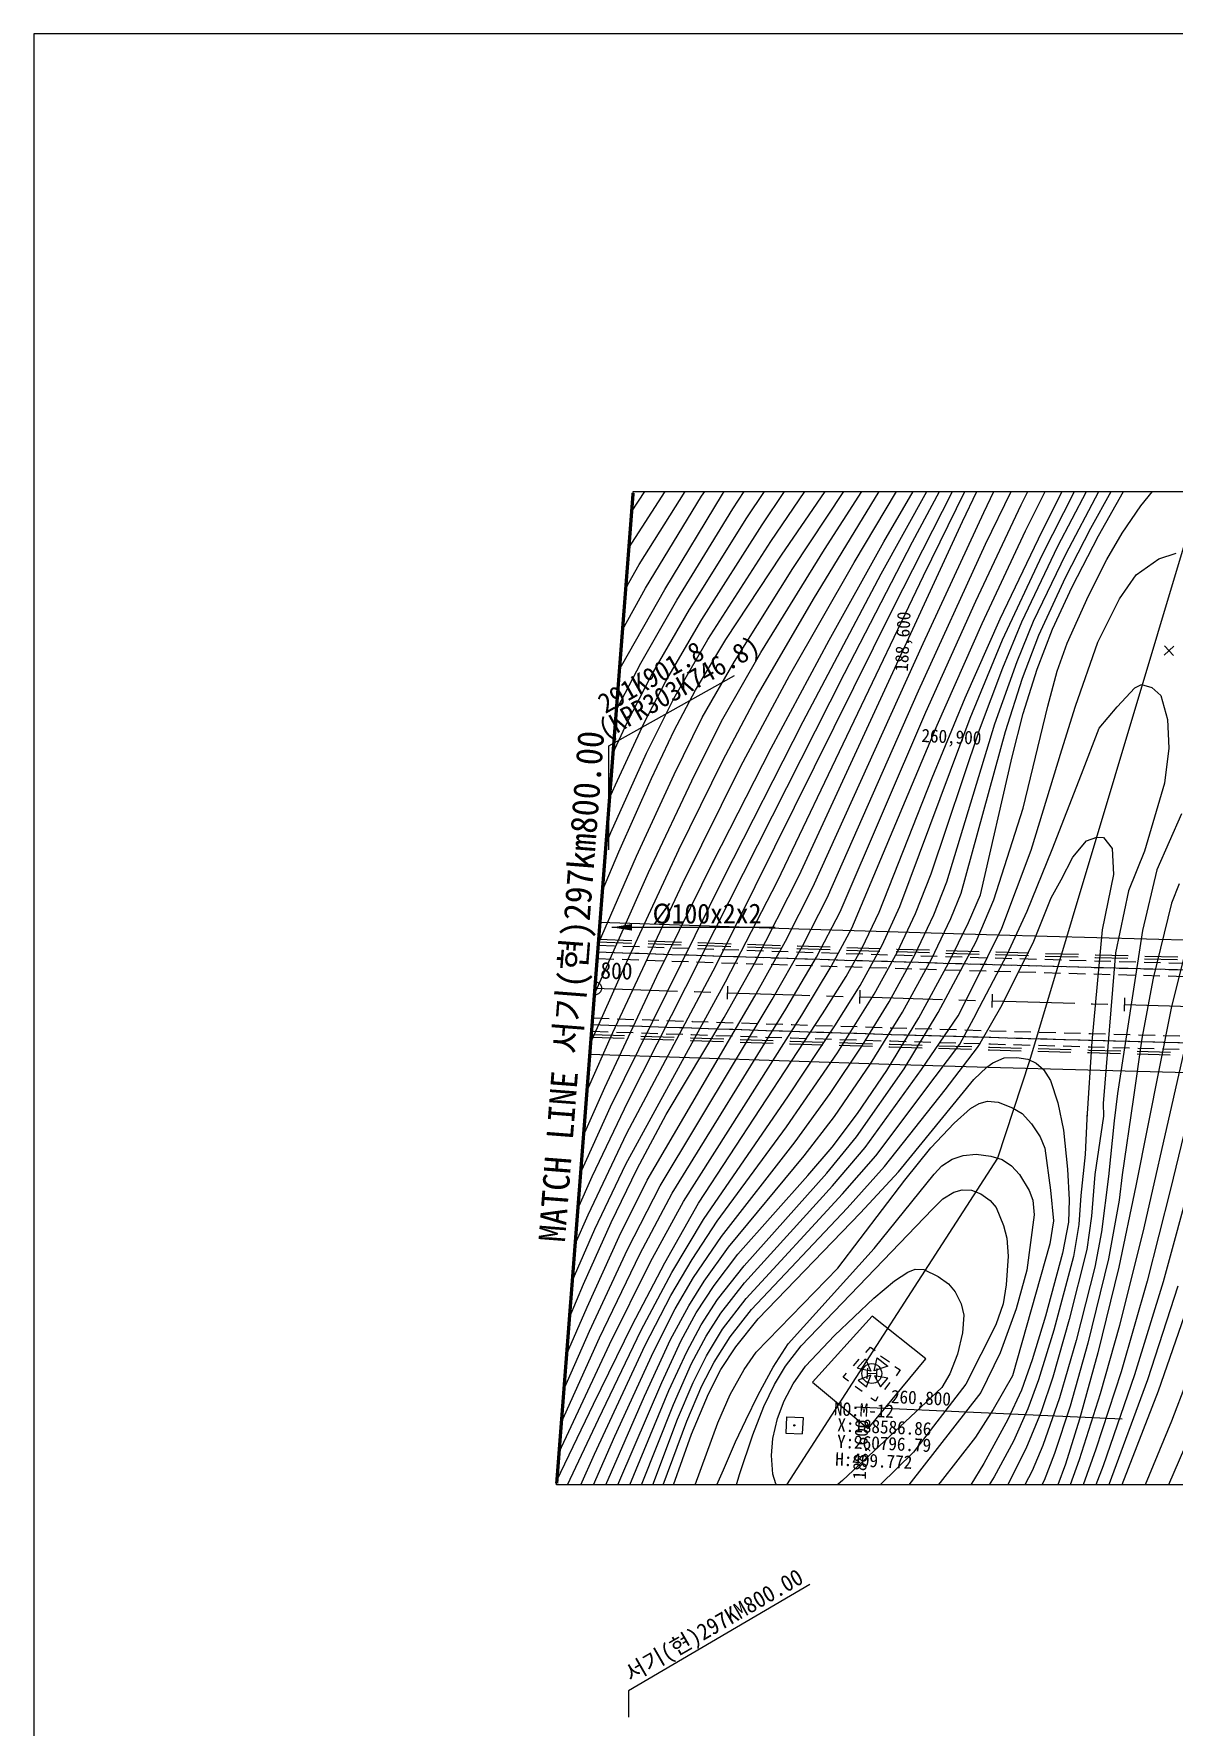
# Model space of a CAD drawing. Header units: millimetres. Extents: x 15846 to 16642, y 1103 to 1809.
# Drawn here: x 15845.9 to 16018.1, y 1363.4 to 1619.1 of the extents above; entities that cross this region are included whole.
import ezdxf
from ezdxf.enums import TextEntityAlignment as Align
from ezdxf.xclip import XClip

# ---------------------------------------------------------------- set-up
doc = ezdxf.new("R2010")
doc.units = ezdxf.units.MM
doc.header["$LTSCALE"] = 10
doc.header["$MEASUREMENT"] = 0
doc.header["$XCLIPFRAME"] = 2
for name, pattern in [('A-CENTR01', [2, 1.25, -0.25, 0.25, -0.25]), ('CENTER', [2, 1.25, -0.25, 0.25, -0.25]), ('DASHED', [0.75, 0.5, -0.25]), ('HIDDEN', [0.375, 0.25, -0.125])]:
    doc.linetypes.add(name, pattern=pattern)
for name, color, linetype in [('TN-CABL', 4, 'Continuous'), ('TN-MACL', 6, 'A-CENTR01'), ('TZ-BASE', 253, 'Continuous'), ('TZ-CABL', 4, 'Continuous'), ('TZ-LEAL', 1, 'Continuous'), ('TZ-LEAT', 3, 'Continuous')]:
    doc.layers.add(name, color=color, linetype=linetype)
doc.layers.add('TX-PAPR', color=2, linetype='Continuous', plot=False)
doc.styles.add('GR', font='GulimChe.ttf')
doc.styles.add('HANA', font='GulimChe.ttf')
doc.styles.get("Standard").update_dxf_attribs({"font": 'GulimChe.ttf'})
doc.styles.add('굴림체', font='GulimChe.ttf')
doc.linetypes.add('ZIGZAG', pattern='A,0.0001,-0.2,[131,ltypeshp.shx,S=0.2,R=0,X=-0.2,Y=0],-0.4,[131,ltypeshp.shx,S=0.2,R=180,X=0.2,Y=0],-0.2', length=0.8001)
doc.dimstyles.get("Standard").update_dxf_attribs({"dimtxt": 0.18, "dimasz": 0.18, "dimexe": 0.18, "dimexo": 0.0625, "dimgap": 0.09, "dimtad": 0, "dimtih": 1, "dimtoh": 1, "dimdec": 4, "dimzin": 0, "dimdsep": 46, "dimtxsty": 'Standard', "dimcen": 0.09, "dimadec": 0, "dimazin": 0, "dimtfac": 1, "dimtdec": 4, "dimtofl": 0, "dimtmove": 0, "dimatfit": 3, "dimfxl": 0, "dimtolj": 1, "dimtzin": 0, "dimarcsym": 0})

# ---------------------------------------------------------------- blocks, each defined once
blk = doc.blocks.new('JD-DGKDFK')
at = {"layer": 'TZ-BASE'}
for p, q in [((96.24, 91.17, -130), (65.64, -10.99, -130)), ((20.85, 72.38, 376), (28.82, 84.53, 376)), ((22.95, 71.01, 377), (32.1, 84.76, 377)), ((25.26, 69.99, 378), (35.18, 84.68, 378)), ((16.12, 74.27, 374), (21.73, 82.86, 374)), ((19.25, 74.59, 375), (24.99, 83.55, 375)), ((26.57, 67.43, 379), (37.93, 84.13, 379)), ((28.18, 65.39, 380), (41.2, 84.32, 380)), ((34.66, 66.23, 382), (45.4, 82.93, 382)), ((43.65, 67.41, 385), (52.31, 82.23, 385)), ((55.54, 70.45, 390), (61.25, 82.55, 390)), ((58.72, 71.81, 391), (64.22, 83.2, 391)), ((64.4, 73.01, 393), (69.29, 82.75, 393)), ((29.88, 63.36, 381), (41.67, 81.16, 381)), ((39.16, 64.3, 384), (49.29, 81.22, 384)), ((43.22, 62.56, 386), (52.77, 79.78, 386)), ((47.98, 67.41, 387), (55.62, 81.63, 387)), ((49.64, 62.28, 389), (58.2, 79.77, 389)), ((59, 67.04, 392), (65.91, 81.33, 392)), ((65.02, 69.05, 394), (70.57, 80.11, 394)), ((67.53, 69.01, 395), (72.99, 79.71, 395)), ((5.13, 66.47, 372), (12.11, 77.35, 372)), ((5.55, 71.91, 371), (9.22, 77.55, 371)), ((6.68, 63.96, 373), (14.94, 77.09, 373)), ((32.99, 58.76, 383), (44.56, 77.63, 383)), ((45.03, 57.39, 388), (55.78, 78.53, 388)), ((67.54, 65.4, 396), (74.18, 78.4, 396)), ((69.93, 66.74, 397), (75.57, 77.48, 397)), ((82.43, 72.81, 401), (86.15, 77.39, 401)), ((7.64, 60.38, 374), (16.12, 74.27, 374)), ((10.55, 60.18, 375), (19.25, 74.59, 375)), ((71.1, 65.56, 398), (76.95, 76.57, 398)), ((74.91, 69.48, 399), (78.78, 76.43, 399)), ((76.04, 68.31, 400), (80.4, 75.96, 400)), ((12.38, 58.58, 376), (20.85, 72.38, 376)), ((49.56, 52.05, 391), (58.72, 71.81, 391)), ((57.51, 58.45, 393), (64.4, 73.01, 393)), ((79.61, 68.73, 401), (82.43, 72.81, 401)), ((14.3, 57.19, 377), (22.95, 71.01, 377)), ((16.14, 55.68, 378), (25.26, 69.99, 378)), ((30.84, 17.02, 390), (55.54, 70.45, 390)), ((58.47, 55.09, 394), (65.02, 69.05, 394)), ((71.07, 62, 399), (74.91, 69.48, 399)), ((17.04, 52.63, 379), (26.57, 67.43, 379)), ((35.37, 52.55, 385), (43.65, 67.41, 385)), ((37.7, 47.54, 387), (47.98, 67.41, 387)), ((48.86, 44.92, 392), (59, 67.04, 392)), ((61.21, 55.76, 395), (67.53, 69.01, 395)), ((64.49, 55.32, 397), (69.93, 66.74, 397)), ((72.07, 60.62, 400), (76.04, 68.31, 400)), ((77.3, 64.75, 401), (79.61, 68.73, 401)), ((4.66, 60.4, 373), (6.68, 63.96, 373)), ((19.77, 52.67, 380), (28.18, 65.39, 380)), ((25.07, 50.69, 382), (34.66, 66.23, 382)), ((29.4, 47.22, 384), (39.16, 64.3, 384)), ((61.58, 52.61, 396), (67.54, 65.4, 396)), ((66.26, 55.41, 398), (71.1, 65.56, 398)), ((74.54, 59.27, 401), (77.3, 64.75, 401)), ((81.74, 62.43, 402), (85.19, 64.83, 402)), ((85.19, 64.83, 402), (87.78, 65.7, 402)), ((21.06, 49.35, 381), (29.88, 63.36, 381)), ((27.59, 16.17, 389), (49.64, 62.28, 389)), ((31.44, 40.29, 386), (43.22, 62.56, 386)), ((67.07, 53.29, 399), (71.07, 62, 399)), ((79.21, 58.81, 402), (81.74, 62.43, 402)), ((4.01, 48.65, 375), (10.55, 60.18, 375)), ((4.17, 54.09, 374), (7.64, 60.38, 374)), ((69.11, 54.19, 400), (72.07, 60.62, 400)), ((71.35, 52.12, 401), (74.54, 59.27, 401)), ((75.97, 52.27, 402), (79.21, 58.81, 402)), ((6.92, 49.08, 376), (12.38, 58.58, 376)), ((8.49, 47.15, 377), (14.3, 57.19, 377)), ((18.28, 3.37, 388), (45.03, 57.39, 388)), ((24.37, 43.91, 383), (32.99, 58.76, 383)), ((49.97, 41.66, 393), (57.51, 58.45, 393)), ((10.71, 46.38, 378), (16.14, 55.68, 378)), ((51.7, 39.74, 394), (58.47, 55.09, 394)), ((55.9, 43.83, 395), (61.21, 55.76, 395)), ((61.59, 48.35, 397), (64.49, 55.32, 397)), ((63.76, 49.32, 398), (66.26, 55.41, 398)), ((66.77, 48.16, 400), (69.11, 54.19, 400)), ((11.92, 43.75, 379), (17.04, 52.63, 379)), ((15.18, 44.99, 380), (19.77, 52.67, 380)), ((26.64, 36.24, 385), (35.37, 52.55, 385)), ((32.93, 15.26, 391), (49.56, 52.05, 391)), ((56.68, 40.76, 396), (61.58, 52.61, 396)), ((64.6, 46.79, 399), (67.07, 53.29, 399)), ((69.84, 47.86, 401), (71.35, 52.12, 401)), ((72.59, 42.59, 402), (75.97, 52.27, 402)), ((85.97, 50.29, 402.89), (87.45, 51.64, 402.89)), ((86.04, 51.7, 402.89), (87.39, 50.22, 402.89)), ((3.4, 42.34, 376), (6.92, 49.08, 376)), ((3.71, 48.05, 375), (4.01, 48.65, 375)), ((16.22, 40.85, 381), (21.06, 49.35, 381)), ((19.33, 40.65, 382), (25.07, 50.69, 382)), ((60.39, 39.91, 398), (63.76, 49.32, 398)), ((4.89, 40.14, 377), (8.49, 47.15, 377)), ((5.01, -17.07, 387), (37.7, 47.54, 387)), ((7.43, 40.06, 378), (10.71, 46.38, 378)), ((22.04, 33.5, 384), (29.4, 47.22, 384)), ((58.08, 39, 397), (61.59, 48.35, 397)), ((62.02, 38.75, 399), (64.6, 46.79, 399)), ((64.67, 41.48, 400), (66.77, 48.16, 400)), ((68.4, 42.58, 401), (69.84, 47.86, 401)), ((7.8, 35.48, 379), (11.92, 43.75, 379)), ((11.99, 38.93, 380), (15.18, 44.99, 380)), ((19.31, 34.4, 383), (24.37, 43.91, 383)), ((35.09, 13.62, 392), (48.86, 44.92, 392)), ((50.92, 31.76, 395), (55.9, 43.83, 395)), ((78.88, 42.5, 403), (81.56, 45.33, 403)), ((81.56, 45.33, 403), (82.57, 45.88, 403)), ((82.57, 45.88, 403), (84.12, 45.42, 403)), ((84.12, 45.42, 403), (85.45, 44.18, 403)), ((85.45, 44.18, 403), (86.47, 40.59, 403)), ((3.24, 42, 376), (3.4, 42.34, 376)), ((37.05, 11.55, 393), (49.97, 41.66, 393)), ((63, 34.94, 400), (64.67, 41.48, 400)), ((64.7, 27.18, 401), (68.4, 42.58, 401)), ((70.52, 36, 402), (72.59, 42.59, 402)), ((76.18, 39.28, 403), (78.88, 42.5, 403)), ((2.73, 35.42, 377), (4.89, 40.14, 377)), ((3.1, 30.73, 378), (7.43, 40.06, 378)), ((8.53, 31.65, 380), (11.99, 38.93, 380)), ((11.95, 32.26, 381), (16.22, 40.85, 381)), ((15.08, 32.25, 382), (19.33, 40.65, 382)), ((19.41, 16.59, 386), (31.44, 40.29, 386)), ((38.81, 9.08, 394), (51.7, 39.74, 394)), ((46.05, 12.32, 396), (56.68, 40.76, 396)), ((50.8, 17.27, 397), (58.08, 39, 397)), ((53.13, 16.07, 398), (60.39, 39.91, 398)), ((55.3, 14.36, 399), (62.02, 38.75, 399)), ((73.51, 32.32, 403), (76.18, 39.28, 403)), ((86.47, 40.59, 403), (86.67, 36.26, 403)), ((17.85, 19.1, 385), (26.64, 36.24, 385)), ((65.91, 20.86, 402), (70.52, 36, 402)), ((86.67, 36.26, 403), (86.04, 30.98, 403)), ((2.42, 23.49, 379), (7.8, 35.48, 379)), ((12.69, 20.91, 383), (19.31, 34.4, 383)), ((13.22, 15.74, 384), (22.04, 33.5, 384)), ((58.24, 14.12, 400), (63, 34.94, 400)), ((2.21, 28.69, 378), (3.1, 30.73, 378)), ((3.62, 20.58, 380), (8.53, 31.65, 380)), ((6.3, 19.96, 381), (11.95, 32.26, 381)), ((8.11, 17.45, 382), (15.08, 32.25, 382)), ((42.95, 11.49, 395), (50.92, 31.76, 395)), ((69.06, 20.92, 403), (73.51, 32.32, 403)), ((86.04, 30.98, 403), (83.02, 20.69, 403)), ((60.27, 13.32, 401), (64.7, 27.18, 401)), ((88.58, 26.34, 402), (84.86, 17.85, 402)), ((1.68, 21.76, 379), (2.42, 23.49, 379)), ((1.14, 14.75, 380), (3.62, 20.58, 380)), ((4.54, 3.35, 383), (12.69, 20.91, 383)), ((61.45, 9.07, 402), (65.91, 20.86, 402)), ((65.3, 11.65, 403), (69.06, 20.92, 403)), ((72.16, 19.8, 404), (74.24, 22.26, 404)), ((74.24, 22.26, 404), (75.83, 22.78, 404)), ((75.83, 22.78, 404), (76.82, 22.74, 404)), ((76.82, 22.74, 404), (78.12, 21.11, 404)), ((78.12, 21.11, 404), (78.34, 17.16, 404)), ((83.02, 20.69, 403), (80.59, 14.7, 403)), ((0.52, 6.73, 381), (6.3, 19.96, 381)), ((9.37, 1.81, 385), (17.85, 19.1, 385)), ((70.43, 16.34, 404), (72.16, 19.8, 404)), ((-0.07, -0.89, 382), (8.11, 17.45, 382)), ((2.38, -17.94, 386), (19.41, 16.59, 386)), ((2.69, -6.71, 384), (13.22, 15.74, 384)), ((19.74, 0.94, 389), (27.59, 16.17, 389)), ((24.13, 3.81, 390), (30.84, 17.02, 390)), ((48.43, 11.28, 397), (50.8, 17.27, 397)), ((51.18, 11.08, 398), (53.13, 16.07, 398)), ((68.93, 13.65, 404), (70.43, 16.34, 404)), ((78.34, 17.16, 404), (76.59, 8.79, 404)), ((84.86, 17.85, 402), (82.68, 8.71, 402)), ((88.26, 15.78, 401), (87.06, 12.84, 401)), ((28.77, 7.11, 391), (32.93, 15.26, 391)), ((31.37, 6.37, 392), (35.09, 13.62, 392)), ((53.78, 10.51, 399), (55.3, 14.36, 399)), ((56.44, 9.93, 400), (58.24, 14.12, 400)), ((57.6, 7.06, 401), (60.27, 13.32, 401)), ((66.28, 7.08, 404), (68.93, 13.65, 404)), ((80.59, 14.7, 403), (78.6, 5.35, 403)), ((87.06, 12.84, 401), (84.32, 1.53, 401)), ((33.45, 4.66, 393), (37.05, 11.55, 393)), ((40.39, 6.11, 395), (42.95, 11.49, 395)), ((43.38, 6.52, 396), (46.05, 12.32, 396)), ((45.7, 5.5, 397), (48.43, 11.28, 397)), ((48.33, 5.06, 398), (51.18, 11.08, 398)), ((50.84, 4.39, 399), (53.78, 10.51, 399)), ((62.26, 5.1, 403), (65.3, 11.65, 403)), ((35.7, 3.27, 394), (38.81, 9.08, 394)), ((53.42, 3.77, 400), (56.44, 9.93, 400)), ((57.24, 0.53, 402), (61.45, 9.07, 402)), ((76.59, 8.79, 404), (75.05, -8.05, 404)), ((82.68, 8.71, 402), (78.94, -15.9, 402)), ((24.18, -1.21, 391), (28.77, 7.11, 391)), ((26.79, -1.71, 392), (31.37, 6.37, 392)), ((37.94, 1.79, 395), (40.39, 6.11, 395)), ((40.06, 0.43, 396), (43.38, 6.52, 396)), ((42.2, -0.91, 397), (45.7, 5.5, 397)), ((51.85, -3.69, 401), (57.6, 7.06, 401)), ((61.52, -2.53, 404), (66.28, 7.08, 404)), ((78.6, 5.35, 403), (76.78, -17.41, 403)), ((-0.64, -8.31, 383), (4.54, 3.35, 383)), ((4.84, -21.91, 388), (18.28, 3.37, 388)), ((19.54, -4.41, 390), (24.13, 3.81, 390)), ((28.84, -3.17, 393), (33.45, 4.66, 393)), ((31.23, -4.09, 394), (35.7, 3.27, 394)), ((44.45, -2.08, 398), (48.33, 5.06, 398)), ((46.48, -3.62, 399), (50.84, 4.39, 399)), ((48.91, -4.5, 400), (53.42, 3.77, 400)), ((57.59, -3.84, 403), (62.26, 5.1, 403)), ((91.85, 3.26, 399), (82.9, -36.18, 399)), ((95.03, 3.2, 398), (86.93, -30.34, 398)), ((88.95, 4.67, 400), (87.03, -3.03, 400)), ((0.03, 1), (-0.03, -1)), ((1.52, -15, 385), (9.37, 1.81, 385)), ((4.67, -26.58, 389), (19.74, 0.94, 389)), ((20.02, 0.32), (19.96, -1.68)), ((34.37, -3.88, 395), (37.94, 1.79, 395)), ((36.24, -5.66, 396), (40.06, 0.43, 396)), ((54.84, -4.15, 402), (57.24, 0.53, 402)), ((84.32, 1.53, 401), (82.59, -7.59, 401)), ((7.91, -28.97, 391), (24.18, -1.21, 391)), ((9.84, -29.85, 392), (26.79, -1.71, 392)), ((36.62, -9.76, 397), (42.2, -0.91, 397)), ((40.01, -0.32), (39.95, -2.32)), ((40.42, -8.6, 398), (44.45, -2.08, 398)), ((57.97, -8.66, 404), (61.52, -2.53, 404)), ((60, -0.92), (59.94, -2.92)), ((79.99, -1.48), (79.93, -3.48)), ((10.78, -19.08, 390), (19.54, -4.41, 390)), ((11.66, -30.93, 393), (28.84, -3.17, 393)), ((13.37, -32.22, 394), (31.23, -4.09, 394)), ((15.66, -32.47, 395), (34.37, -3.88, 395)), ((41.62, -11.43, 399), (46.48, -3.62, 399)), ((44.07, -12.42, 400), (48.91, -4.5, 400)), ((46.69, -12.16, 401), (51.85, -3.69, 401)), ((49.31, -12.27, 402), (54.84, -4.15, 402)), ((55.1, -8.44, 403), (57.58, -3.85, 403)), ((57.58, -3.85, 403), (57.59, -3.84, 403)), ((87.03, -3.03, 400), (81.72, -29.83, 400)), ((-1.19, -15.47, 384), (2.69, -6.71, 384)), ((29.25, -16.24, 396), (36.24, -5.66, 396)), ((82.59, -7.59, 401), (81.27, -16.81, 401)), ((28.95, -20.96, 397), (36.62, -9.76, 397)), ((35.55, -15.9, 398), (40.42, -8.6, 398)), ((51.4, -13.38, 403), (55.1, -8.44, 403)), ((52.89, -15.34, 404), (57.76, -8.96, 404)), ((57.76, -8.96, 404), (57.97, -8.66, 404)), ((75.05, -8.05, 404), (74.29, -19.72, 404)), ((36.2, -19.35, 399), (41.62, -11.43, 399)), ((39.51, -22.44, 401), (46.69, -12.16, 401)), ((39.68, -18.92, 400), (44.07, -12.42, 400)), ((40.81, -24.04, 402), (49.31, -12.27, 402)), ((57.24, -13.78, 405), (59.18, -11.91, 405)), ((59.18, -11.91, 405), (60.12, -11.29, 405)), ((60.12, -11.29, 405), (61.83, -10.54, 405)), ((65.64, -10.99, -130), (60.8, -25.69, -130)), ((61.83, -10.54, 405), (63.71, -10.47, 405)), ((63.71, -10.47, 405), (65.38, -10.74, 405)), ((65.38, -10.74, 405), (66.66, -11.32, 405)), ((66.66, -11.32, 405), (67.75, -12.29, 405)), ((67.75, -12.29, 405), (68.79, -13.95, 405)), ((-1.72, -22.25, 385), (1.52, -15, 385)), ((42.41, -25.31, 403), (51.4, -13.38, 403)), ((43.74, -26.92, 404), (52.89, -15.34, 404)), ((45.87, -27.71, 405), (57.24, -13.78, 405)), ((68.79, -13.95, 405), (69.9, -17.32, 405)), ((-0.39, -28.44, 387), (5.01, -17.07, 387)), ((16.41, -34.92, 396), (29.25, -16.24, 396)), ((30.26, -23.22, 398), (35.55, -15.9, 398)), ((56.72, -18.16, 406), (58.03, -17.4, 406)), ((58.03, -17.4, 406), (59.28, -17.07, 406)), ((59.28, -17.07, 406), (60.88, -17.23, 406)), ((60.88, -17.23, 406), (63.08, -18.06, 406)), ((69.9, -17.32, 405), (70.75, -21.45, 405)), ((76.78, -17.41, 403), (76.81, -19.32, 403)), ((78.94, -15.9, 402), (78.41, -20.03, 402)), ((81.27, -16.81, 401), (79.62, -28.17, 401)), ((-2.16, -27.94, 386), (2.38, -17.94, 386)), ((6.37, -27.27, 390), (10.78, -19.08, 390)), ((31.61, -25.32, 399), (36.2, -19.35, 399)), ((35.84, -24.01, 400), (39.68, -18.92, 400)), ((50.74, -24.13, 406), (54.24, -20.38, 406)), ((54.24, -20.38, 406), (56.72, -18.16, 406)), ((63.08, -18.06, 406), (64.51, -18.93, 406)), ((64.51, -18.93, 406), (65.95, -20.46, 406)), ((74.29, -19.72, 404), (74.04, -25.1, 404)), ((74.28, -19.16, 404), (74.29, -19.72, 404)), ((76.81, -19.32, 403), (75.51, -28.12, 403)), ((78.41, -20.03, 402), (77.56, -28.44, 402)), ((-1.03, -34.2, 388), (4.84, -21.91, 388)), ((18.47, -35.19, 397), (28.95, -20.96, 397)), ((35.01, -27.93, 401), (39.51, -22.44, 401)), ((65.95, -20.46, 406), (67.25, -22.43, 406)), ((67.25, -22.43, 406), (67.97, -24.18, 406)), ((70.75, -21.45, 405), (71.4, -27.31, 405)), ((19.11, -37.49, 398), (30.26, -23.22, 398)), ((20.17, -39.11, 399), (31.61, -25.32, 399)), ((32.18, -28.3, 400), (35.84, -24.01, 400)), ((35.89, -29.84, 402), (40.81, -24.04, 402)), ((37.41, -31.07, 403), (42.41, -25.31, 403)), ((46.83, -28.99, 406), (50.74, -24.13, 406)), ((53.97, -25.82, 407), (55.6, -25.24, 407)), ((55.6, -25.24, 407), (57.59, -25.07, 407)), ((57.59, -25.07, 407), (59.82, -25.38, 407)), ((59.82, -25.38, 407), (61.5, -25.89, 407)), ((67.97, -24.18, 406), (68.83, -30.52, 406)), ((74.04, -25.1, 404), (73.39, -31.29, 404)), ((-0.01, -36.39, 389), (4.67, -26.58, 389)), ((2.45, -35.36, 390), (6.37, -27.27, 390)), ((22.53, -41.9, 401), (35.01, -27.93, 401)), ((60.8, -25.69, -130), (28.14, -76.27, -130)), ((38.1, -33.2, 404), (43.74, -26.92, 404)), ((40.13, -33.91, 405), (45.87, -27.71, 405)), ((42.16, -39.32, 407), (51.22, -28.06, 407)), ((51.22, -28.06, 407), (52.41, -26.8, 407)), ((52.41, -26.8, 407), (53.97, -25.82, 407)), ((61.5, -25.89, 407), (62.91, -26.8, 407)), ((62.91, -26.8, 407), (64.15, -28.15, 407)), ((71.4, -27.31, 405), (71.64, -31.95, 405)), ((75.51, -28.12, 403), (75, -34.44, 403)), ((90.23, -28.06, 397), (85.8, -44.33, 397)), ((-2.57, -33.33, 387), (-0.39, -28.44, 387)), ((3.69, -37.47, 391), (7.91, -28.97, 391)), ((4.94, -39.44, 392), (9.84, -29.85, 392)), ((21.58, -40.14, 400), (32.18, -28.3, 400)), ((22.57, -44.51, 402), (35.89, -29.84, 402)), ((36.7, -42.28, 406), (46.83, -28.99, 406)), ((54.23, -30.81, 408), (55.47, -30.47, 408)), ((55.47, -30.47, 408), (56.88, -30.52, 408)), ((56.88, -30.52, 408), (58.3, -31.06, 408)), ((64.15, -28.15, 407), (65.58, -30.56, 407)), ((65.58, -30.56, 407), (66.15, -31.99, 407)), ((68.83, -30.52, 406), (69.24, -35.14, 406)), ((77.56, -28.44, 402), (76.49, -36.79, 402)), ((81.72, -29.83, 400), (79.11, -42.14, 400)), ((79.62, -28.17, 401), (79.2, -32.01, 401)), ((86.93, -30.34, 398), (83.39, -44.25, 398)), ((6.79, -40.17, 393), (11.66, -30.93, 393)), ((8.42, -41.32, 394), (13.37, -32.22, 394)), ((10.55, -41.46, 395), (15.66, -32.47, 395)), ((22.85, -46.85, 403), (37.41, -31.07, 403)), ((23.67, -48.52, 404), (38.1, -33.2, 404)), ((50.98, -33.35, 408), (52.57, -31.83, 408)), ((52.57, -31.83, 408), (54.23, -30.81, 408)), ((58.3, -31.06, 408), (59.69, -32.06, 408)), ((59.69, -32.06, 408), (60.59, -33.14, 408)), ((60.59, -33.14, 408), (61.71, -35.85, 408)), ((66.15, -31.99, 407), (66.34, -34.21, 407)), ((71.64, -31.95, 405), (71.53, -35.32, 405)), ((73.39, -31.29, 404), (73.1, -35.7, 404)), ((79.2, -32.01, 401), (77.56, -40.88, 401)), ((-2.98, -38.67, 388), (-1.03, -34.2, 388)), ((-1.74, -44.7, 390), (2.45, -35.36, 390)), ((11.61, -42.92, 396), (16.41, -34.92, 396)), ((14.69, -40.97, 397), (18.47, -35.19, 397)), ((24.67, -49.95, 405), (40.13, -33.91, 405)), ((31.15, -53.98, 408), (50.98, -33.35, 408)), ((66.34, -34.21, 407), (65.22, -42.57, 407)), ((69.24, -35.14, 406), (68.69, -38.6, 406)), ((71.53, -35.32, 405), (70.62, -39.99, 405)), ((73.1, -35.7, 404), (72.27, -40.5, 404)), ((75, -34.44, 403), (74.28, -39.44, 403)), ((-3.41, -44.25, 389), (-0.01, -36.39, 389)), ((-1.18, -48.14, 391), (3.69, -37.47, 391)), ((14.91, -43.67, 398), (19.11, -37.49, 398)), ((61.71, -35.85, 408), (62.22, -37.73, 408)), ((62.22, -37.73, 408), (62.41, -40.44, 408)), ((76.49, -36.79, 402), (75.49, -42.1, 402)), ((82.9, -36.18, 399), (79.22, -50.92, 399)), ((-0.8, -51.8, 392), (4.94, -39.44, 392)), ((0.71, -52.8, 393), (6.79, -40.17, 393)), ((16.49, -44.23, 399), (20.17, -39.11, 399)), ((18, -44.87, 400), (21.58, -40.14, 400)), ((29.17, -53.72, 407), (42.16, -39.32, 407)), ((62.41, -40.44, 408), (62.11, -44.8, 408)), ((68.69, -38.6, 406), (63.08, -58.51, 406)), ((70.62, -39.99, 405), (68.03, -49.54, 405)), ((72.27, -40.5, 404), (69.32, -51.63, 404)), ((74.28, -39.44, 403), (71.65, -50.03, 403)), ((77.56, -40.88, 401), (74.46, -53.58, 401)), ((2.22, -53.8, 394), (8.42, -41.32, 394)), ((5.64, -50.88, 395), (10.55, -41.46, 395)), ((6.99, -51.64, 396), (11.61, -42.92, 396)), ((11.48, -46.42, 397), (14.69, -40.97, 397)), ((18.52, -47, 401), (22.53, -41.9, 401)), ((24.37, -54.98, 406), (36.7, -42.28, 406)), ((45.24, -44.17, 409), (47.24, -42.89, 409)), ((47.24, -42.89, 409), (48.37, -42.42, 409)), ((48.37, -42.42, 409), (49.68, -42.47, 409)), ((49.68, -42.47, 409), (51.85, -43.53, 409)), ((65.22, -42.57, 407), (63.64, -48.43, 407)), ((75.49, -42.1, 402), (72.68, -53.19, 402)), ((79.11, -42.14, 400), (75.96, -55.07, 400)), ((-3.84, -49.75, 390), (-1.74, -44.7, 390)), ((12.14, -48.44, 398), (14.91, -43.67, 398)), ((14.21, -47.94, 399), (16.49, -44.23, 399)), ((15.29, -49.04, 400), (18, -44.87, 400)), ((19.04, -49.06, 402), (22.57, -44.51, 402)), ((42.12, -46.79, 409), (45.24, -44.17, 409)), ((51.85, -43.53, 409), (53.39, -44.62, 409)), ((53.39, -44.62, 409), (54.41, -45.85, 409)), ((54.41, -45.85, 409), (55.33, -47.64, 409)), ((62.11, -44.8, 408), (61.67, -47.65, 408)), ((83.39, -44.25, 398), (79.47, -57.92, 398)), ((85.8, -44.33, 397), (81.51, -58.36, 397)), ((88.05, -45, 396), (83.44, -59.15, 396)), ((90.29, -45.75, 395), (85.07, -60.84, 395)), ((-4.27, -55.33, 391), (-1.18, -48.14, 391)), ((7.61, -53.91, 397), (11.48, -46.42, 397)), ((8.85, -54.89, 398), (12.14, -48.44, 398)), ((11.43, -53.06, 399), (14.21, -47.94, 399)), ((16.06, -50.82, 401), (18.52, -47, 401)), ((19.29, -51.49, 403), (22.85, -46.85, 403)), ((20.41, -52.66, 404), (23.67, -48.52, 404)), ((36.19, -52.42, 409), (42.12, -46.79, 409)), ((55.33, -47.64, 409), (55.74, -49.36, 409)), ((61.67, -47.65, 408), (60.55, -50.81, 408)), ((63.64, -48.43, 407), (61.19, -55.08, 407)), ((-0.22, -62.82, 395), (5.64, -50.88, 395)), ((13.05, -53.2, 400), (15.29, -49.04, 400)), ((13.86, -54.9, 401), (16.06, -50.82, 401)), ((16.8, -52.55, 402), (19.04, -49.06, 402)), ((21.28, -54.15, 405), (24.67, -49.95, 405)), ((41.89, -49.53, 409.75), (32.88, -59.51, 409.75)), ((49.98, -55.99, 409.75), (41.89, -49.53, 409.75)), ((55.74, -49.36, 409), (55.54, -52.02, 409)), ((60.55, -50.81, 408), (56.04, -59.8, 408)), ((68.03, -49.54, 405), (66.04, -56.1, 405)), ((71.65, -50.03, 403), (69.15, -58.71, 403)), ((79.22, -50.92, 399), (76.31, -61.27, 399)), ((-5.05, -65.52, 393), (0.71, -52.8, 393)), ((-4.68, -60.6, 392), (-0.8, -51.8, 392)), ((0.53, -65.09, 396), (6.99, -51.64, 396)), ((7.49, -61.61, 399), (11.43, -53.06, 399)), ((10.11, -59.54, 400), (13.05, -53.2, 400)), ((14.6, -56.67, 402), (16.8, -52.55, 402)), ((16.84, -55.49, 403), (19.29, -51.49, 403)), ((17.99, -56.46, 404), (20.41, -52.66, 404)), ((31.83, -57.06, 409), (36.19, -52.42, 409)), ((55.54, -52.02, 409), (54.74, -55.26, 409)), ((69.32, -51.63, 404), (67.01, -59.12, 404)), ((72.68, -53.19, 402), (70.16, -61.84, 402)), ((74.46, -53.58, 401), (71.77, -63.1, 401)), ((91.59, -53.51, 394), (87.06, -65.4, 394)), ((-5.41, -70.08, 394), (2.22, -53.8, 394)), ((-0.06, -70.35, 397), (7.61, -53.91, 397)), ((3.01, -67.64, 398), (8.85, -54.89, 398)), ((11.17, -60.75, 401), (13.86, -54.9, 401)), ((14.84, -59.52, 403), (16.84, -55.49, 403)), ((19.02, -57.59, 405), (21.28, -54.15, 405)), ((22.54, -57.57, 406), (24.37, -54.98, 406)), ((26.93, -57.2, 407), (29.17, -53.72, 407)), ((28.79, -57.06, 408), (31.15, -53.98, 408)), ((39.07, -57, 409.94), (39.91, -56.02, 409.94)), ((39.68, -57.31, 409.89), (40.89, -55.99, 409.89)), ((40.89, -55.99, 409.89), (41.65, -57.84, 409.89)), ((40.91, -55, 409.94), (41.63, -54.22, 409.94)), ((41.25, -66.51, 409.75), (49.98, -55.99, 409.75)), ((41.63, -54.22, 409.94), (42.31, -54.71, 409.94)), ((42.19, -57.76, 409.89), (42.65, -55.81, 409.89)), ((42.65, -55.81, 409.89), (44.24, -57.05, 409.89)), ((43.15, -55.49, 409.94), (44.51, -56.44, 409.94)), ((54.74, -55.26, 409), (53.58, -58.23, 409)), ((61.19, -55.08, 407), (58.29, -61.05, 407)), ((66.04, -56.1, 405), (64.41, -60.68, 405)), ((75.96, -55.07, 400), (73.19, -65.07, 400)), ((11.86, -62.84, 402), (14.6, -56.67, 402)), ((16.16, -60.05, 404), (17.99, -56.46, 404)), ((17.14, -61.27, 405), (19.02, -57.59, 405)), ((20.43, -61.37, 406), (22.54, -57.57, 406)), ((24.67, -61.39, 407), (26.93, -57.2, 407)), ((27.14, -59.82, 408), (28.79, -57.06, 408)), ((29.96, -59.74, 409), (31.83, -57.06, 409)), ((37.51, -58.71, 409.94), (37.99, -58.13, 409.94)), ((38.3, -59.32, 409.94), (37.51, -58.71, 409.94)), ((39.72, -57.41, 409.89), (39.68, -57.31, 409.89)), ((41.65, -57.84, 409.89), (39.72, -57.41, 409.89)), ((41.67, -58.42, 409.92), (39.78, -59.21, 409.92)), ((41.01, -60.2, 409.92), (41.67, -58.42, 409.92)), ((41.16, -57.38, 410), (41.09, -58.97, 410)), ((41.12, -58.11, 410), (42.54, -58.17, 410)), ((44.24, -57.05, 409.89), (42.19, -57.76, 409.89)), ((42.22, -58.54, 409.89), (43.12, -60.21, 409.89)), ((44.22, -58.9, 409.89), (42.22, -58.54, 409.89)), ((42.57, -57.44, 410), (42.5, -59.04, 410)), ((45.32, -57.1, 409.94), (46.09, -57.61, 409.94)), ((46.09, -57.61, 409.94), (45.48, -58.51, 409.94)), ((53.58, -58.23, 409), (52.38, -60.27, 409)), ((63.08, -58.51, 406), (60.17, -63.62, 406)), ((69.15, -58.71, 403), (67.38, -63.96, 403)), ((79.47, -57.92, 398), (75.66, -69.61, 398)), ((81.51, -58.36, 397), (76.74, -72.12, 397)), ((3.78, -74.28, 400), (10.11, -59.54, 400)), ((5.18, -75.27, 401), (11.17, -60.75, 401)), ((12.5, -65.08, 403), (14.84, -59.52, 403)), ((13.91, -65.38, 404), (16.16, -60.05, 404)), ((14.61, -67.32, 405), (17.14, -61.27, 405)), ((25.53, -63.15, 408), (27.14, -59.82, 408)), ((28.58, -62.32, 409), (29.96, -59.74, 409)), ((32.88, -59.51, 409.75), (41.25, -66.51, 409.75)), ((52.38, -60.27, 409), (37.37, -74.36, 409)), ((40.35, -60.88, 409.8), (39.33, -60.14, 409.8)), ((58.29, -61.05, 407), (39.53, -85.12, 407)), ((39.78, -59.21, 409.92), (41.01, -60.2, 409.92)), ((43.12, -60.21, 409.89), (44.22, -58.9, 409.89)), ((44.56, -59.54, 409.86), (43.73, -60.6, 409.86)), ((56.04, -59.8, 408), (48.1, -70.05, 408)), ((64.41, -60.68, 405), (62.38, -65.14, 405)), ((67.01, -59.12, 404), (65.39, -63.52, 404)), ((85.07, -60.84, 395), (69.16, -101.83, 395)), ((76.31, -61.27, 399), (73.16, -71.23, 399)), ((92.92, -60.46, 393), (76, -99.52, 393)), ((83.44, -59.15, 396), (77.69, -74.84, 396)), ((-5.73, -74.32, 395), (-0.22, -62.82, 395)), ((0.13, -78.56, 399), (7.49, -61.61, 399)), ((6.37, -76.71, 402), (11.86, -62.84, 402)), ((18.56, -65.64, 406), (20.43, -61.37, 406)), ((22.82, -65.22, 407), (24.67, -61.39, 407)), ((23.85, -67.42, 408), (25.53, -63.15, 408)), ((27.59, -64.96, 409), (28.58, -62.32, 409)), ((39.27, -63.2), (79.65, -65.01)), ((42.36, -62.37, 409.8), (41.68, -61.9, 409.8)), ((42.75, -61.72, 409.8), (42.36, -62.37, 409.8)), ((60.17, -63.62, 406), (57.48, -67.77, 406)), ((65.39, -63.52, 404), (63.2, -68.39, 404)), ((70.16, -61.84, 402), (67.63, -69.06, 402)), ((71.77, -63.1, 401), (69.41, -70.25, 401)), ((100.48, -61.41, 391), (81.72, -100.33, 391)), ((-6.11, -79.24, 396), (0.53, -65.09, 396)), ((7.57, -78.16, 403), (12.5, -65.08, 403)), ((9.98, -75.84, 404), (13.91, -65.38, 404)), ((14.17, -77.71, 406), (18.56, -65.64, 406)), ((21.25, -68.52, 407), (22.82, -65.22, 407)), ((26.87, -67.99, 409), (27.59, -64.96, 409)), ((28.93, -64.7, 409.77), (28.82, -67.2, 409.77)), ((28.93, -64.7, 409.77), (28.82, -67.2, 409.77)), ((28.93, -64.7, 409.77), (31.43, -64.81, 409.77)), ((28.93, -64.7, 409.77), (31.43, -64.81, 409.77)), ((31.43, -64.81, 409.77), (31.32, -67.31, 409.77)), ((31.43, -64.81, 409.77), (31.32, -67.31, 409.77)), ((62.38, -65.14, 405), (58.75, -71.77, 405)), ((67.38, -63.96, 403), (65.1, -69.56, 403)), ((73.19, -65.07, 400), (71.06, -71.89, 400)), ((87.06, -65.4, 394), (73.41, -98.52, 394)), ((94.42, -66.19, 392), (79.12, -99.33, 392)), ((-6.86, -90.21, 398), (3.01, -67.64, 398)), ((11.49, -75.99, 405), (14.61, -67.32, 405)), ((19.4, -72.71, 407), (21.25, -68.52, 407)), ((21.85, -73.41, 408), (23.85, -67.42, 408)), ((26.65, -70.57, 409), (26.87, -67.99, 409)), ((28.82, -67.2, 409.77), (31.32, -67.31, 409.77)), ((28.82, -67.2, 409.77), (31.32, -67.31, 409.77)), ((57.48, -67.77, 406), (52.15, -74.65, 406)), ((63.2, -68.39, 404), (60.31, -73.79, 404)), ((-6.55, -84.83, 397), (-0.06, -70.35, 397)), ((26.86, -73.39, 409), (26.65, -70.57, 409)), ((48.1, -70.05, 408), (36.06, -81.94, 408)), ((65.1, -69.56, 403), (62.38, -74.93, 403)), ((67.63, -69.06, 402), (66.02, -72.89, 402)), ((69.41, -70.25, 401), (67.83, -74.35, 401)), ((73.16, -71.23, 399), (71.34, -76.28, 399)), ((75.66, -69.61, 398), (73.39, -75.98, 398)), ((17.76, -76.59, 407), (19.4, -72.71, 407)), ((20.13, -79.57, 408), (21.85, -73.41, 408)), ((27.33, -74.84, 409), (26.86, -73.39, 409)), ((58.75, -71.77, 405), (55.6, -76.93, 405)), ((60.31, -73.79, 404), (57.07, -79.05, 404)), ((66.02, -72.89, 402), (63.57, -77.68, 402)), ((71.06, -71.89, 400), (69.53, -76.13, 400)), ((76.74, -72.12, 397), (74, -79.33, 397)), ((-3.16, -91.29, 400), (3.78, -74.28, 400)), ((28.03, -75.7, 409), (27.33, -74.84, 409)), ((36.73, -74.89, 409), (33.71, -76.31, 409)), ((37.37, -74.36, 409), (36.73, -74.89, 409)), ((52.15, -74.65, 406), (41.6, -86.91, 406)), ((62.38, -74.93, 403), (55.08, -86.77, 403)), ((67.83, -74.35, 401), (65.52, -79.07, 401)), ((77.69, -74.84, 396), (67.67, -99.22, 396))]:
    blk.add_line(p, q, dxfattribs=at)
at = {"layer": 'TZ-BASE', "linetype": 'CENTER', "flags": 128}
blk.add_lwpolyline([(0, 0, 0.006013), (240.47, -5.53, 0.000991), (279.95, -5.88, 0.0105), (699.86, 0)], format="xyb", dxfattribs=at)
at = {"layer": 'TZ-BASE'}
for centre, radius in [((0, 0), 1), ((41.82, -58.19, 410), 1.5), ((30.12, -66.01, 409.77), 0.1), ((30.12, -66.01, 409.77), 0.1)]:
    blk.add_circle(centre, radius, dxfattribs=at)
for radius, start, end in [(9990, 267.997055, 269.374749), (9990, 267.997055, 269.374749), (10010, 267.992239, 269.370884), (10010, 267.992239, 269.370884)]:
    blk.add_arc((349.93, 9993.88), radius, start, end, dxfattribs=at)
at = {"layer": 'TZ-BASE', "linetype": 'DASHED'}
for radius, start, end in [(9993, 267.996331, 269.374168), (9992.6, 267.996427, 269.374246), (10007.4, 267.992864, 269.371385), (10007, 267.99296, 269.371462)]:
    blk.add_arc((349.93, 9993.88), radius, start, end, dxfattribs=at)
at = {"layer": 'TZ-BASE', "style": 'HANA'}
for s, height, rotation, p in [('188,600', 2, 87.4408, (47.27, 47.78)), ('260,900', 2, 357.4408, (49.28, 37.18)), ('800', 2.5, 357.9946, (0.79, 1.47)), ('260,800', 2, 357.4408, (44.68, -62.64)), ('NO:M-12    ', 2, 357.4408, (36.07, -64.49, 409.77)), ('X:188586.86', 2, 357.4408, (36.57, -66.92, 409.77)), ('Y:260796.79', 2, 357.4408, (36.53, -69.4, 409.77)), ('H:409.772', 2, 357.4408, (36.26, -72.07, 409.77))]:
    blk.add_text(s, height=height, rotation=rotation, dxfattribs=at).set_placement(p)
blk.add_text('188,600', height=2, rotation=87.4408, dxfattribs=at).set_placement((41.32, -65.19), align=Align.RIGHT)
blk = doc.blocks.new('기정')
at = {"layer": 'TZ-BASE', "flags": 128}
blk.add_lwpolyline([(86.81, 392.78), (86.81, 408.49), (105.79, 419.12)], dxfattribs=at)
at = {"layer": 'TZ-BASE', "style": 'GR'}
for s, p in [('(KPR303K746.8)', (86.3, 409.35)), ('291K901.8', (86.3, 413.29))]:
    blk.add_text(s, height=3, rotation=29.2488, dxfattribs=at).set_placement(p)
at = {"layer": 'TZ-BASE'}
blk.add_text('Ø100x2x2', height=3, rotation=0.0619, dxfattribs=at).set_placement((101.66, 383.17), align=Align.MIDDLE)
blk.add_leader([(87.31, 381.09), (111.97, 381.1)], dimstyle='Standard', override={"dimtxt": 3, "dimasz": 3, "dimexe": 2, "dimexo": 3, "dimgap": 1, "dimtad": 0, "dimtih": 0, "dimcen": 1, "dimaunit": 1, "dimadec": 8, "dimtix": 1, "dimtofl": 1, "dimtmove": 2, "dimtvp": 2}, dxfattribs=at)

msp = doc.modelspace()

# ---------------------------------------------------------------- linework, layer by layer
at = {"layer": 'TN-CABL', "linetype": 'ZIGZAG', "ltscale": 0.5}
for points in [[(15931.07, 1480.44, 0.005965), (16169.47, 1474.94, 0.005965)], [(15930.22, 1469.46, 0.006019), (16171.03, 1463.93, 0.000991), (16210.53, 1463.57, 0.0105), (16630.67, 1469.45, 0.0105)]]:
    msp.add_lwpolyline(points, format="xyb", dxfattribs=at)
at = {"layer": 'TN-MACL', "const_width": 0.5}
msp.add_lwpolyline([(15936.39, 1549.73), (15924.85, 1400.17)], dxfattribs=at)
at = {"layer": 'TX-PAPR'}
msp.add_lwpolyline([(15845.89, 1103.05), (16641.89, 1103.05), (16641.89, 1619.05), (15845.89, 1619.05)], close=True, dxfattribs=at)
at = {"layer": 'TX-PAPR', "flags": 128}
msp.add_lwpolyline([(16629.95, 1399.95), (15924.84, 1399.95), (15936.41, 1549.95), (16631, 1549.95)], close=True, dxfattribs=at)
at = {"layer": 'TZ-CABL', "linetype": 'HIDDEN', "flags": 128}
for points in [[(15931.07, 1480.44, 0.005965), (16169.47, 1474.94, 0.005965)], [(15931.1, 1481.44, 0.005965), (16169.48, 1475.94, 0.005965)], [(15930.99, 1479.44, 0.005966), (16169.46, 1473.94, 0.005966)], [(15930.26, 1470.46, 0.006019), (16171.04, 1464.93, 0.000991), (16210.54, 1464.57, 0.0105), (16630.64, 1470.45, 0.0105)], [(15930.14, 1468.46, 0.00602), (16171.02, 1462.93, 0.000991), (16210.53, 1462.57, 0.0105), (16630.71, 1468.45, 0.0105)], [(15930.22, 1469.46, 0.006019), (16171.03, 1463.93, 0.000991), (16210.53, 1463.57, 0.0105), (16630.67, 1469.45, 0.0105)]]:
    msp.add_lwpolyline(points, format="xyb", dxfattribs=at)
at = {"layer": 'TZ-LEAL'}
msp.add_lwpolyline([(15963.07, 1384.9), (15935.68, 1368.87), (15935.68, 1364.87)], dxfattribs=at)

# ---------------------------------------------------------------- block references
at = {"layer": 'TZ-BASE'}
ref = msp.add_blockref('JD-DGKDFK', (15930.62, 1474.95), dxfattribs=at)
XClip(ref).set_block_clipping_path([(699.3320789881, -75.00004217), (-5.7864449807, -74.9999996498), (5.7864449809, 74.9999996523), (700.3821051855, 74.9999577667)])
msp.add_blockref('기정', (15845.89, 1103.05), dxfattribs=at)

# ---------------------------------------------------------------- texts
at = {"layer": 'TN-MACL', "style": '굴림체'}
msp.add_text('MATCH LINE 서기(현)297㎞800.00', height=4, rotation=85.5882, dxfattribs=at).set_placement((15927.07, 1475.22), align=Align.MIDDLE_CENTER)
at = {"layer": 'TZ-LEAT', "style": '굴림체'}
msp.add_text('서기(현)297KM800.00', height=2.5, rotation=30, dxfattribs=at).set_placement((15949.18, 1377.66), align=Align.CENTER)

doc.saveas('drawing.dxf')
